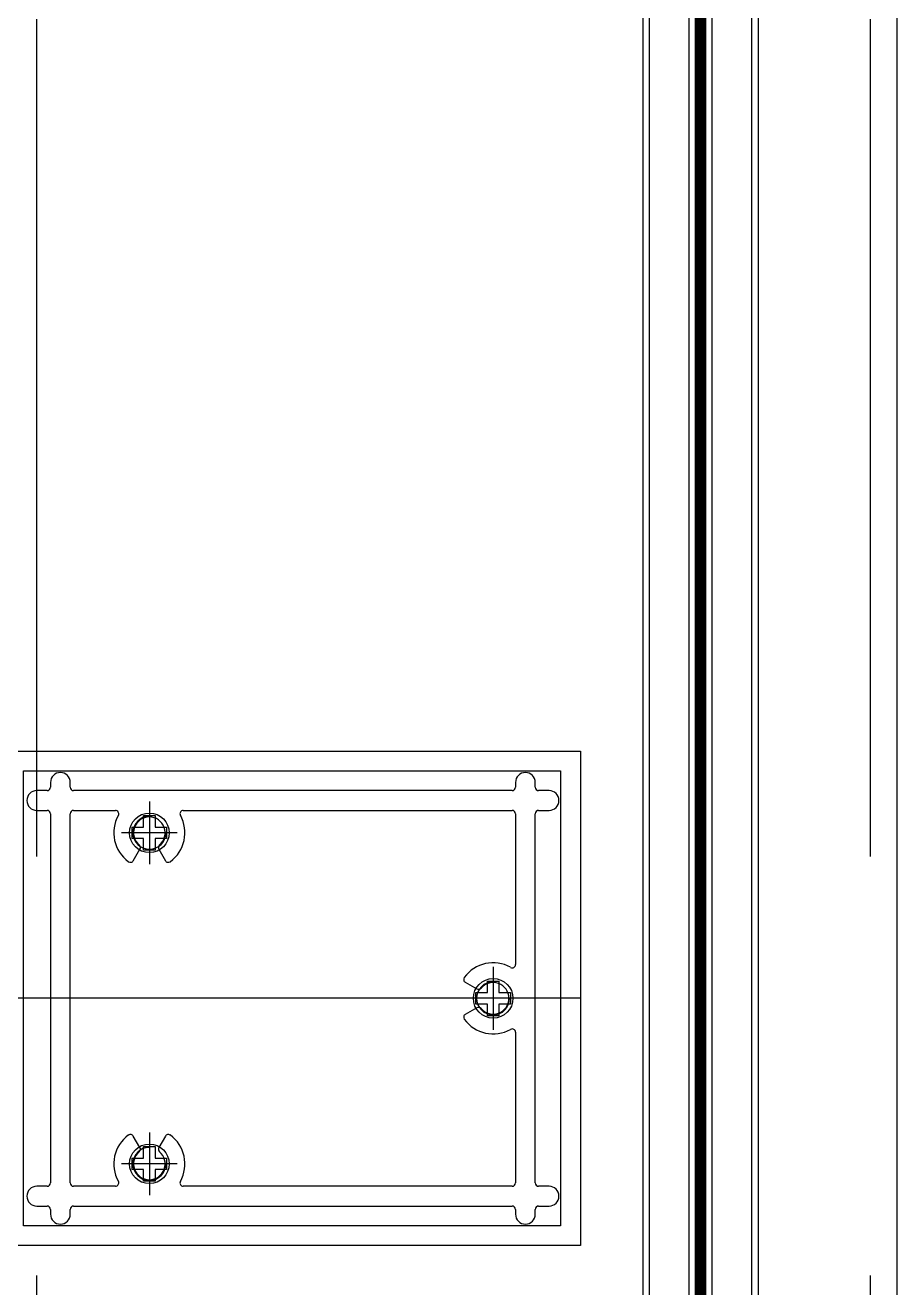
# Model space of a CAD drawing. Header units: inches. Extents: x 24920 to 61775, y 10942 to 38819.
# Drawn here: x 56639.9 to 56772.1, y 27475.3 to 27666.8 of the extents above; entities that cross this region are included whole.
import ezdxf
from ezdxf.lldxf.tags import DXFTag

# ---------------------------------------------------------------- set-up
doc = ezdxf.new("R2010")
doc.units = ezdxf.units.IN
doc.header["$MEASUREMENT"] = 0
for name, pattern in [('CENTER', [50.8, 31.75, -6.35, 6.35, -6.35]), ('DASH', [0.35, 0.25, -0.1]), ('HIDDEN', [9.525, 6.35, -3.175])]:
    doc.linetypes.add(name, pattern=pattern)
for name, color, linetype in [('0AXES', 1, 'CENTER'), ('2AI.EXTRUSION', 3, 'Continuous'), ('ALUM', 3, 'Continuous'), ('SCREW', 233, 'Continuous'), ('XC', 3, 'Continuous'), ('XX', 6, 'DASH')]:
    doc.layers.add(name, color=color, linetype=linetype)
tags = doc.linetypes.add('FT_CENTER', pattern=[29.25, 22.5, -2.25, 2.25, -2.25]).pattern_tags.tags
tags[10:11] = [DXFTag(74, 4), DXFTag(75, 0), DXFTag(340, '0'), DXFTag(46, 1.0), DXFTag(50, 0.0), DXFTag(44, 0.0), DXFTag(45, 0.0)]
tags[8:9] = [DXFTag(74, 4), DXFTag(75, 0), DXFTag(340, '0'), DXFTag(46, 1.0), DXFTag(50, 0.0), DXFTag(44, 0.0), DXFTag(45, 0.0)]
tags[6:7] = [DXFTag(74, 4), DXFTag(75, 0), DXFTag(340, '0'), DXFTag(46, 1.0), DXFTag(50, 0.0), DXFTag(44, 0.0), DXFTag(45, 0.0)]
tags[4:5] = [DXFTag(74, 4), DXFTag(75, 0), DXFTag(340, '0'), DXFTag(46, 1.0), DXFTag(50, 0.0), DXFTag(44, 0.0), DXFTag(45, 0.0)]

# ---------------------------------------------------------------- blocks, each defined once
blk = doc.blocks.new('*U617')
at = {"layer": '2AI.EXTRUSION', "color": 8, "linetype": 'HIDDEN', "ltscale": 20}
for p, q in [((909.5, -6, 0), (39, -6, 0)), ((909.5, -132.48, 0), (39, -132.48, 0))]:
    blk.add_line(p, q, dxfattribs=at)
at = {"layer": '2AI.EXTRUSION', "color": 8, "elevation": 0}
blk.add_lwpolyline([(909.5, -148.41), (39, -148.41), (39, -2), (909.5, -2)], dxfattribs=at)
blk = doc.blocks.new('*U818')
at = {"layer": '0AXES', "color": 8, "ltscale": 10}
blk.add_line((0.81, 137.26, 0), (0.81, -32.74, 0), dxfattribs=at)
at = {"layer": '2AI.EXTRUSION', "color": 8, "elevation": 0}
for points in [[(-36.69, 38.78), (-36.69, 137.26), (38.31, 137.26), (38.31, 38.78)], [(-33.69, 72.49), (-33.69, 134.26), (35.31, 134.26), (35.31, 72.11)], [(35.31, 72.11), (35.31, 52.78), (-33.69, 52.78), (-33.69, 72.49)]]:
    blk.add_lwpolyline(points, dxfattribs=at)
at = {"layer": 'ALUM', "color": 8}
for p, q in [((-30.69, 132.51, 0), (-30.69, 130.92, 0)), ((-27.69, 130.92, 0), (-27.69, 132.51, 0)), ((29.31, 132.51, 0), (29.31, 130.92, 0)), ((32.31, 130.92, 0), (32.31, 132.51, 0)), ((-31.19, 130.42, 0), (-31.94, 130.42, 0)), ((28.81, 130.42, 0), (-27.19, 130.42, 0)), ((33.56, 130.42, 0), (32.81, 130.42, 0)), ((-31.94, 127.42, 0), (-31.19, 127.42, 0)), ((-30.69, 126.92, 0), (-30.69, 77.76, 0)), ((-27.69, 77, 0), (-27.69, 126.92, 0)), ((-27.19, 127.42, 0), (-11.37, 127.42, 0)), ((-11.37, 127.42, 0), (-4.32, 127.42, 0)), ((5.95, 127.42, 0), (12.11, 127.42, 0)), ((12.11, 127.42, 0), (28.81, 127.42, 0)), ((29.31, 126.92, 0), (29.31, 77, 0)), ((32.31, 75.98, 0), (32.31, 126.92, 0)), ((32.81, 127.42, 0), (33.56, 127.42, 0)), ((-1.62, 119.8, 0), (-0.61, 121.55, 0)), ((2.24, 121.55, 0), (3.25, 119.8, 0)), ((-30.69, 77.76, 0), (-30.69, 68.25, 0)), ((32.31, 68.25, 0), (32.31, 75.98, 0)), ((-21.81, 73.29, 0), (-20.06, 74.3, 0)), ((21.69, 74.3, 0), (23.44, 73.29, 0)), ((-20.06, 69.42, 0), (-21.81, 70.43, 0)), ((23.44, 70.43, 0), (21.69, 69.42, 0)), ((-30.69, 68.25, 0), (-30.69, 60.36, 0)), ((32.31, 60.36, 0), (32.31, 68.25, 0)), ((-27.69, 60.36, 0), (-27.69, 66.72, 0)), ((29.31, 66.72, 0), (29.31, 60.36, 0)), ((-31.19, 59.86, 0), (-31.94, 59.86, 0)), ((28.81, 59.86, 0), (-27.19, 59.86, 0)), ((33.56, 59.86, 0), (32.81, 59.86, 0)), ((-31.94, 56.86, 0), (-31.19, 56.86, 0)), ((-30.69, 56.36, 0), (-30.69, 54.78, 0)), ((-27.69, 54.78, 0), (-27.69, 56.36, 0)), ((-27.19, 56.86, 0), (28.81, 56.86, 0)), ((29.31, 56.36, 0), (29.31, 54.78, 0)), ((32.31, 54.78, 0), (32.31, 56.36, 0)), ((32.81, 56.86, 0), (33.56, 56.86, 0))]:
    blk.add_line(p, q, dxfattribs=at)
for centre, radius, start, end in [((-29.19, 132.51, 0), 1.5, 360, 180), ((30.81, 132.51, 0), 1.5, 0, 180), ((-31.94, 128.92, 0), 1.5, 90, 270), ((-31.19, 130.92, 0), 0.5, 270, 0), ((-27.19, 130.92, 0), 0.5, 180, 270), ((28.81, 130.92, 0), 0.5, 270, 0), ((32.81, 130.92, 0), 0.5, 180, 270), ((33.56, 128.92, 0), 1.5, 270, 90), ((-31.19, 126.92, 0), 0.5, 360, 90), ((-27.19, 126.92, 0), 0.5, 90, 180), ((0.81, 124.02, 0), 5.4, 150.5591, 234.1433), ((-4.32, 126.92, 0), 0.5, 330.5591, 89.9999), ((0.81, 124.02, 0), 2.4, 309.9282, 230.0718), ((0.81, 124.02, 0), 5.4, 305.8567, 29.4409), ((5.95, 126.92, 0), 0.5, 90.0003, 209.4409), ((28.81, 126.92, 0), 0.5, 360, 89.9999), ((32.81, 126.92, 0), 0.5, 90, 180), ((-1.05, 121.8, 0), 0.5, 329.9998, 50.0718), ((2.68, 121.8, 0), 0.5, 129.9282, 210.0002), ((-2.06, 120.05, 0), 0.5, 234.1433, 329.9998), ((3.68, 120.05, 0), 0.5, 210.0002, 305.8567), ((-27.19, 77, 0), 0.5, 180, 299.4409), ((-24.29, 71.86, 0), 5.4, 35.8567, 119.4409), ((25.91, 71.86, 0), 5.4, 60.5591, 144.1433), ((28.81, 77, 0), 0.5, 240.5591, 360), ((-20.31, 74.73, 0), 0.5, 300.0002, 35.8567), ((21.94, 74.73, 0), 0.5, 144.1433, 239.9998), ((-24.29, 71.86, 0), 2.4, 39.9282, 320.0718), ((-22.06, 73.72, 0), 0.5, 219.9282, 300.0002), ((23.69, 73.72, 0), 0.5, 239.9998, 320.0718), ((25.91, 71.86, 0), 2.4, 219.9282, 140.0718), ((-22.06, 70, 0), 0.5, 59.9998, 140.0718), ((-20.31, 68.99, 0), 0.5, 324.1433, 59.9998), ((21.94, 68.99, 0), 0.5, 120.0002, 215.8567), ((23.69, 70, 0), 0.5, 39.9282, 120.0002), ((-27.19, 66.72, 0), 0.5, 60.5591, 180.4325), ((-24.29, 71.86, 0), 5.4, 240.5591, 324.1433), ((25.91, 71.86, 0), 5.4, 215.8567, 299.4409), ((28.81, 66.72, 0), 0.5, 0, 119.4409), ((-31.94, 58.36, 0), 1.5, 90, 270), ((-31.19, 60.36, 0), 0.5, 270, 0), ((-27.19, 60.36, 0), 0.5, 180.0003, 270), ((28.81, 60.36, 0), 0.5, 270, 0.0004), ((32.81, 60.36, 0), 0.5, 180.0001, 270), ((33.56, 58.36, 0), 1.5, 270, 90), ((-31.19, 56.36, 0), 0.5, 360, 90), ((-27.19, 56.36, 0), 0.5, 90, 180), ((28.81, 56.36, 0), 0.5, 0, 90), ((32.81, 56.36, 0), 0.5, 90, 180), ((-29.19, 54.78, 0), 1.5, 180, 0), ((30.81, 54.78, 0), 1.5, 180, 360)]:
    blk.add_arc(centre, radius, start, end, dxfattribs=at)
at = {"layer": 'SCREW', "color": 8, "linetype": 'FT_CENTER', "ltscale": 0.4}
for p, q in [((0.81, 128.25, 0), (0.81, 119.8, 0)), ((-3.95, 124.02, 0), (5.58, 124.02, 0)), ((-24.29, 76.08, 0), (-24.29, 67.63, 0)), ((25.91, 76.08, 0), (25.91, 67.63, 0)), ((-29.05, 71.86, 0), (-19.52, 71.86, 0)), ((21.15, 71.86, 0), (30.68, 71.86, 0))]:
    blk.add_line(p, q, dxfattribs=at)
at = {"layer": 'SCREW', "color": 8, "linetype": 'FT_CENTER', "elevation": 0}
for points in [[(3.44, 123.15), (1.69, 123.15), (1.69, 121.4), (-0.06, 121.4), (-0.06, 123.15), (-1.81, 123.15), (-1.81, 124.9), (-0.06, 124.9), (-0.06, 126.65), (1.69, 126.65), (1.69, 124.9), (3.44, 124.9)], [(-21.66, 70.98), (-23.41, 70.98), (-23.41, 69.24), (-25.16, 69.24), (-25.16, 70.98), (-26.91, 70.98), (-26.91, 72.73), (-25.16, 72.73), (-25.16, 74.48), (-23.41, 74.48), (-23.41, 72.73), (-21.66, 72.73)], [(28.54, 70.98), (26.79, 70.98), (26.79, 69.24), (25.04, 69.24), (25.04, 70.98), (23.29, 70.98), (23.29, 72.73), (25.04, 72.73), (25.04, 74.48), (26.79, 74.48), (26.79, 72.73), (28.54, 72.73)]]:
    blk.add_lwpolyline(points, close=True, dxfattribs=at)
at = {"layer": 'SCREW', "color": 8, "linetype": 'FT_CENTER'}
for centre in [(0.81, 124.02, 0), (-24.29, 71.86, 0), (25.91, 71.86, 0)]:
    blk.add_circle(centre, 3, dxfattribs=at)
for centre in [(0.81, 124.02, 0), (-24.29, 71.86, 0), (25.91, 71.86, 0)]:
    blk.add_arc(centre, 2.5, 180, 90, dxfattribs=at)
blk = doc.blocks.new('*U815')
at = {"layer": 'XC', "color": 1}
for p, q in [((-48.49, -24), (-808.18, -24, 0)), ((-48.49, -30), (-808.19, -30, 0)), ((-48.49, -33.52), (-808.19, -33.52, 0)), ((-48.49, -39.52), (-808.19, -39.52, 0))]:
    blk.add_line(p, q, dxfattribs=at)
for points in [[(-808.19, -31), (-49.49, -31), (-48.49, -30), (-48.49, -24), (-49.49, -23), (-808.19, -23)], [(-808.19, -40.52), (-49.49, -40.52), (-48.49, -39.52), (-48.49, -33.52), (-49.49, -32.52), (-808.19, -32.52)]]:
    blk.add_lwpolyline(points, dxfattribs=at)
at = {"layer": 'XX', "color": 1, "const_width": 1.52}
blk.add_lwpolyline([(-49.49, -31.76), (-808.19, -31.76)], dxfattribs=at)
blk = doc.blocks.new('herhh')
at = {"color": 1, "rotation": 270}
for name, p in [('*U617', (56945.6, 27893.7)), ('*U815', (56945.6, 26881.41)), ('*U818', (56758.34, 27344.52))]:
    blk.add_blockref(name, p, dxfattribs=at)

msp = doc.modelspace()

# ---------------------------------------------------------------- block references
msp.add_blockref('herhh', (-171.5, 175.5))

doc.saveas('drawing.dxf')
